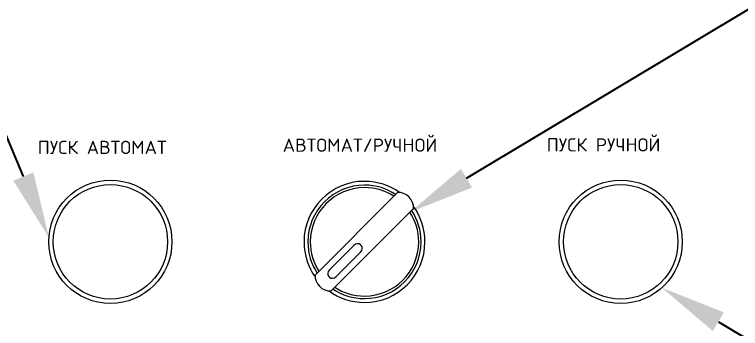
# Model space of a CAD drawing. Extents: x -644 to 2320, y -847 to 99.
# Drawn here: x 1278.7 to 1443.7, y -260.2 to -188.9 of the extents above; entities that cross this region are included whole.
import ezdxf
from ezdxf import colors
from ezdxf.entities.mleader import LeaderData, LeaderLine
from ezdxf.math import Vec2, Vec3

# ---------------------------------------------------------------- set-up
doc = ezdxf.new("R2010")
doc.units = 0
doc.layers.add('SYMS', color=7, linetype='Continuous')
doc.styles.add('SIMPLEX', font='simplex')

msp = doc.modelspace()

# ---------------------------------------------------------------- linework, layer by layer
at = {"lineweight": 15}
for centre, radius in [((1300.53, -240.53), 14), ((1300.53, -240.53), 13), ((1416.52, -240.53), 14), ((1416.52, -240.53), 13)]:
    msp.add_circle(centre, radius, dxfattribs=at)
for points, knots in [([(1366.24, -229.34), (1363.99, -227.75), (1361.25, -226.81), (1358.28, -226.81), (1358.28, -226.81), (1350.7, -226.81), (1344.54, -232.96), (1344.54, -240.55), (1344.54, -240.55), (1344.54, -243.51), (1345.48, -246.25), (1347.07, -248.5)], [1.3219175, 1.3219175, 1.3219175, 1.3219175, 1.4, 1.4, 1.4, 1.4, 1.6, 1.6, 1.6, 1.6, 1.6780225, 1.6780225, 1.6780225, 1.6780225]), ([(1365.37, -229.8), (1363.33, -228.46), (1360.9, -227.68), (1358.28, -227.68), (1358.28, -227.68), (1351.17, -227.68), (1345.41, -233.44), (1345.41, -240.55), (1345.41, -240.55), (1345.41, -243.17), (1346.19, -245.6), (1347.53, -247.63)], [0.3264147, 0.3264147, 0.3264147, 0.3264147, 0.4, 0.4, 0.4, 0.4, 0.6, 0.6, 0.6, 0.6, 0.6735885, 0.6735885, 0.6735885, 0.6735885]), ([(1364.96, -230.2), (1363.04, -228.96), (1360.75, -228.24), (1358.28, -228.24), (1358.28, -228.24), (1351.49, -228.24), (1345.97, -233.75), (1345.97, -240.55), (1345.97, -240.55), (1345.97, -243.01), (1346.69, -245.3), (1347.94, -247.23)], [0.3276391, 0.3276391, 0.3276391, 0.3276391, 0.4, 0.4, 0.4, 0.4, 0.6, 0.6, 0.6, 0.6, 0.6723708, 0.6723708, 0.6723708, 0.6723708]), ([(1364.96, -230.2), (1363.04, -228.96), (1360.75, -228.24), (1358.28, -228.24), (1358.28, -228.24), (1351.49, -228.24), (1345.97, -233.75), (1345.97, -240.55), (1345.97, -240.55), (1345.97, -243.01), (1346.69, -245.3), (1347.94, -247.23)], [0.3276387, 0.3276387, 0.3276387, 0.3276387, 0.4, 0.4, 0.4, 0.4, 0.6, 0.6, 0.6, 0.6, 0.6723708, 0.6723708, 0.6723708, 0.6723708]), ([(1369.42, -233), (1369.42, -233), (1350.72, -251.7), (1350.72, -251.7), (1350.72, -251.7), (1348.68, -251.8), (1346.86, -249.98), (1347.09, -248.08), (1347.09, -248.08), (1347.09, -248.08), (1365.79, -229.37), (1365.79, -229.37), (1365.79, -229.37), (1367.65, -229.06), (1369.69, -231.19), (1369.42, -233), (1369.42, -233), (1369.42, -233), (1369.42, -233), (1369.42, -233)], [0, 0, 0, 0, 0.2, 0.2, 0.2, 0.2, 0.4, 0.4, 0.4, 0.4, 0.6, 0.6, 0.6, 0.6, 0.8, 0.8, 0.8, 0.8, 1, 1, 1, 1]), ([(1350.23, -251.69), (1352.5, -253.33), (1355.28, -254.3), (1358.28, -254.3), (1358.28, -254.3), (1358.28, -254.3), (1358.28, -254.3), (1358.28, -254.3), (1365.87, -254.3), (1372.03, -248.14), (1372.03, -240.55), (1372.03, -240.55), (1372.03, -237.55), (1371.07, -234.78), (1369.44, -232.52)], [0.7207552, 0.7207552, 0.7207552, 0.7207552, 0.8, 0.8, 0.8, 0.8, 1, 1, 1, 1.2, 1.2, 1.2, 1.2, 1.2789763, 1.2789763, 1.2789763, 1.2789763]), ([(1351.15, -251.27), (1353.19, -252.63), (1355.65, -253.43), (1358.28, -253.43), (1358.28, -253.43), (1358.28, -253.43), (1358.28, -253.43), (1358.28, -253.43), (1365.39, -253.43), (1371.16, -247.66), (1371.16, -240.55), (1371.16, -240.55), (1371.16, -237.91), (1370.37, -235.46), (1369, -233.42)], [0.7257734, 0.7257734, 0.7257734, 0.7257734, 0.8, 0.8, 0.8, 0.8, 1, 1, 1, 1.2, 1.2, 1.2, 1.2, 1.274218, 1.274218, 1.274218, 1.274218]), ([(1351.56, -250.86), (1353.49, -252.13), (1355.8, -252.86), (1358.28, -252.86), (1358.28, -252.86), (1358.28, -252.86), (1358.28, -252.86), (1358.28, -252.86), (1365.08, -252.86), (1370.6, -247.35), (1370.6, -240.55), (1370.6, -240.55), (1370.6, -238.07), (1369.86, -235.76), (1368.6, -233.82)], [0.7269678, 0.7269678, 0.7269678, 0.7269678, 0.8, 0.8, 0.8, 0.8, 1, 1, 1, 1.2, 1.2, 1.2, 1.2, 1.2730287, 1.2730287, 1.2730287, 1.2730287]), ([(1351.56, -250.86), (1353.49, -252.13), (1355.8, -252.86), (1358.28, -252.86), (1358.28, -252.86), (1358.28, -252.86), (1358.28, -252.86), (1358.28, -252.86), (1365.08, -252.86), (1370.6, -247.35), (1370.6, -240.55), (1370.6, -240.55), (1370.6, -238.07), (1369.86, -235.76), (1368.6, -233.82)], [0.7269678, 0.7269678, 0.7269678, 0.7269678, 0.8, 0.8, 0.8, 0.8, 1, 1, 1, 1.2, 1.2, 1.2, 1.2, 1.273028, 1.273028, 1.273028, 1.273028]), ([(1357.37, -242.88), (1357.37, -242.88), (1351.85, -248.41), (1351.85, -248.41), (1351.85, -248.41), (1351.37, -248.88), (1350.68, -248.96), (1350.31, -248.59), (1350.31, -248.59), (1350.31, -248.59), (1350.16, -248.44), (1350.16, -248.44), (1350.16, -248.44), (1349.78, -248.06), (1349.86, -247.37), (1350.34, -246.9), (1350.34, -246.9), (1350.34, -246.9), (1355.86, -241.37), (1355.86, -241.37), (1355.86, -241.37), (1356.33, -240.9), (1357.02, -240.82), (1357.4, -241.2), (1357.4, -241.2), (1357.4, -241.2), (1357.55, -241.35), (1357.55, -241.35), (1357.55, -241.35), (1357.92, -241.72), (1357.84, -242.41), (1357.37, -242.88), (1357.37, -242.88), (1357.37, -242.88), (1357.37, -242.88), (1357.37, -242.88)], [0, 0, 0, 0, 0.111111, 0.111111, 0.111111, 0.111111, 0.222222, 0.222222, 0.222222, 0.222222, 0.333333, 0.333333, 0.333333, 0.333333, 0.444444, 0.444444, 0.444444, 0.444444, 0.555556, 0.555556, 0.555556, 0.555556, 0.666667, 0.666667, 0.666667, 0.666667, 0.777778, 0.777778, 0.777778, 0.777778, 0.888889, 0.888889, 0.888889, 0.888889, 1, 1, 1, 1])]:
    msp.add_open_spline(points, degree=3, knots=knots, dxfattribs=at)

# ---------------------------------------------------------------- texts
at = {"layer": 'SYMS', "char_height": 3, "attachment_point": 1, "style": 'SIMPLEX'}
for s, width, heights, insert in [('ПУСК РУЧНОЙ', 33.0227, [0], (1399.69, -217.03)), ('ПУСК АВТОМАТ', 33.6936, [4.82], (1284, -217.61)), ('АВТОМАТ/РУЧНОЙ', 33.0227, [0], (1339.7, -217.11))]:
    msp.add_mtext_dynamic_manual_height_columns(s, width=width, gutter_width=12.5, heights=heights, dxfattribs=dict(at, insert=insert))

# ---------------------------------------------------------------- leaders
at = {"layer": 'SYMS'}
ml = msp.add_multileader_mtext('Standard', dxfattribs=at)
ml.set_content('Пуск в автоматическом\\Pрежиме', color=256, style='SIMPLEX')
ml.set_leader_properties()
ml.build(insert=Vec2(0, 0))
ml.multileader.update_dxf_attribs({"text_right_attachment_type": 6, "dogleg_length": 0.36, "arrow_head_size": 15})
ctx = ml.context
ctx.base_point, ctx.char_height, ctx.arrow_head_size, ctx.plane_origin = Vec3(1208.15, -51.69), 10, 15, Vec3(1300.53, -254.53)
ctx.right_attachment = 6
notes = []
notes.append((ctx, [(0, (1, 1, 0), (1207.79, -51.69), (1, 0), 0.36, [(0, [(1286.56, -239.57)], 0, [])])]))
ctx.mtext.insert, ctx.mtext.flow_direction = Vec3(1210.15, -45.02), 5
ml = msp.add_multileader_mtext('Standard', dxfattribs=at)
ml.set_content('Выбор режима\\PАвтоматичекий/Ручной', color=256, style='SIMPLEX')
ml.set_leader_properties()
ml.build(insert=Vec2(0, 0))
ml.multileader.update_dxf_attribs({"text_right_attachment_type": 6, "dogleg_length": 0.36, "arrow_head_size": 15})
ctx = ml.context
ctx.base_point, ctx.char_height, ctx.arrow_head_size, ctx.plane_origin = Vec3(1566.98, -115.22), 10, 15, Vec3(1694.36, -175.27)
ctx.right_attachment = 6
notes.append((ctx, [(0, (1, 1, 0), (1566.62, -115.22), (1, 0), 0.36, [(0, [(1368.6, -233.82)], 0, [])])]))
ctx.mtext.insert, ctx.mtext.flow_direction = Vec3(1568.98, -108.56), 5
ml = msp.add_multileader_mtext('Standard', dxfattribs=at)
ml.set_content('Пуск в ручном режиме', color=256, style='SIMPLEX')
ml.set_leader_properties()
ml.build(insert=Vec2(0, 0))
ml.multileader.update_dxf_attribs({"text_right_attachment_type": 6, "dogleg_length": 0.36, "arrow_head_size": 15})
ctx = ml.context
ctx.base_point, ctx.char_height, ctx.arrow_head_size, ctx.plane_origin = Vec3(1603.83, -357.44), 10, 15, Vec3(1854.62, -100.14)
ctx.right_attachment = 6
notes.append((ctx, [(0, (1, 1, 0), (1603.47, -357.44), (1, 0), 0.36, [(0, [(1425.86, -250.96)], 0, [])])]))
ctx.mtext.insert, ctx.mtext.width, ctx.mtext.flow_direction = Vec3(1605.83, -350.77), 186.6667, 5
for ctx, leaders in notes:
    for number, flags, end, landing, length, lines in leaders:
        leader = LeaderData()
        leader.index, (leader.has_last_leader_line, leader.has_dogleg_vector, leader.attachment_direction) = number, flags
        leader.last_leader_point, leader.dogleg_vector, leader.dogleg_length = Vec3(end), Vec3(landing), length
        for number, points, colour, breaks in lines:
            line = LeaderLine()
            line.index, line.vertices, line.color, line.breaks = number, Vec3.list(points), colors.encode_raw_color(colour), breaks
            leader.lines.append(line)
        ctx.leaders.append(leader)

doc.saveas('drawing.dxf')
